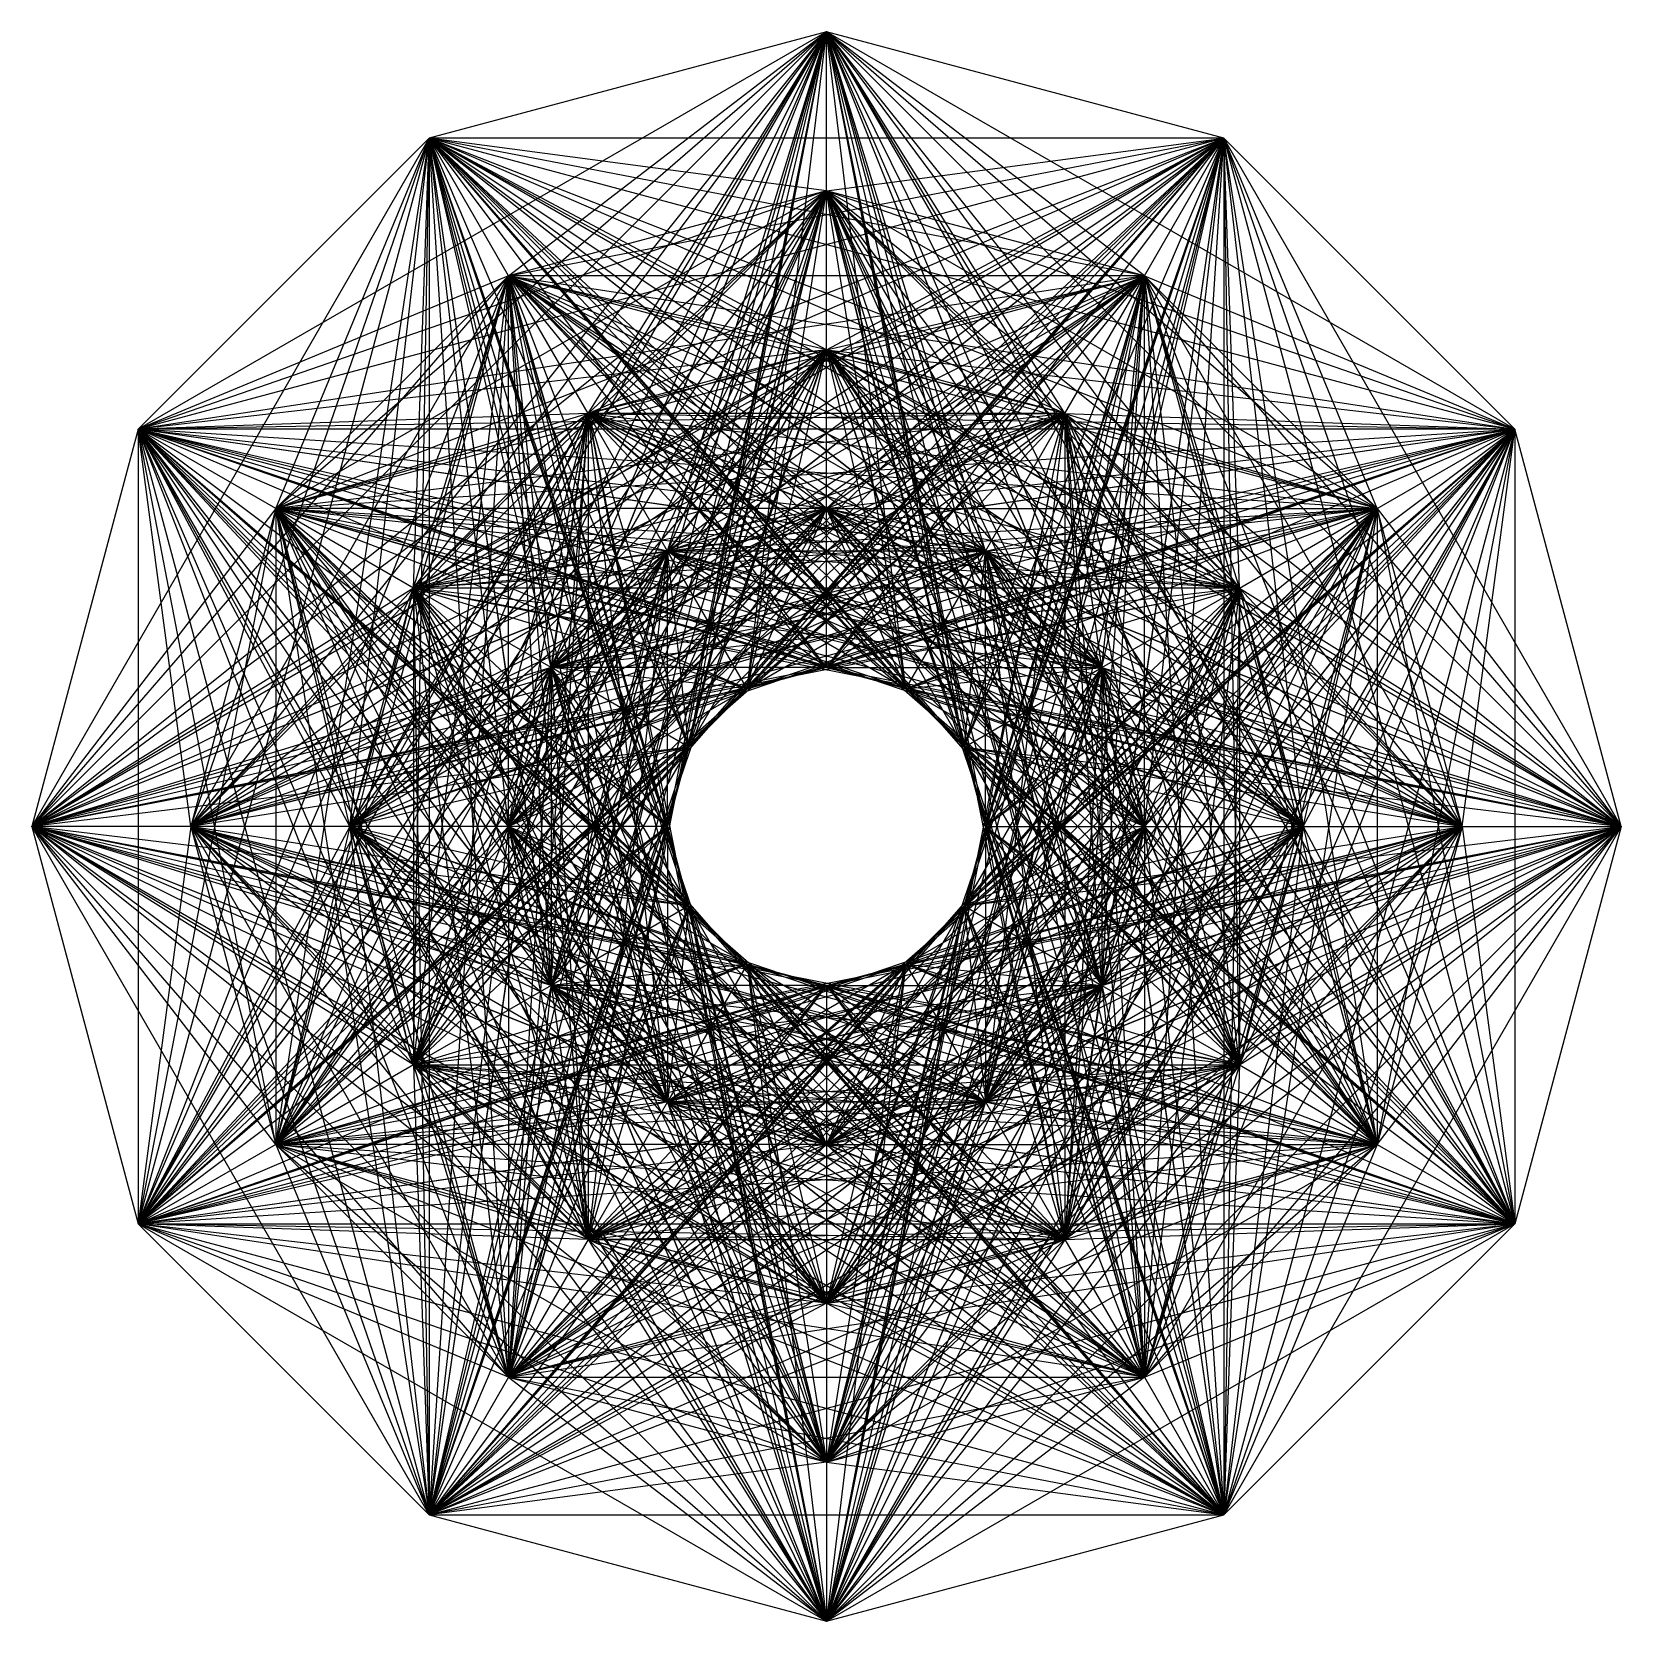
# Model space of a CAD drawing. Header units: metres. Extents: x -100 to 100, y -100 to 100.
import ezdxf

# ---------------------------------------------------------------- set-up
doc = ezdxf.new("R2010")
doc.units = ezdxf.units.M
doc.layers.add('elements_default', color=7, linetype='Continuous', true_color=0x000000)
doc.layers.add('nodes_0.0_0.0_True_True', color=1, linetype='Continuous', lineweight=25, true_color=0xff0000)
doc.layers.add('nodes_0.75_1.0_False_False', color=4, linetype='Continuous', lineweight=25, true_color=0x00ffff)

msp = doc.modelspace()

# ---------------------------------------------------------------- linework, layer by layer
at = {"layer": 'elements_default'}
for p, q in [((0, 100), (-100, 0)), ((0, 100), (-86.6, 50)), ((0, 100), (-86.6, -50)), ((-80, 0), (0, 100)), ((-69.28, 40), (0, 100)), ((-69.28, -40), (0, 100)), ((-60, 0), (0, 100)), ((-51.96, 30), (0, 100)), ((-51.96, -30), (0, 100)), ((0, 100), (-50, 86.6)), ((0, 100), (-50, -86.6)), ((-40, 0), (0, 100)), ((-40, 69.28), (0, 100)), ((-40, -69.28), (0, 100)), ((-34.64, 20), (0, 100)), ((-34.64, -20), (0, 100)), ((-30, 51.96), (0, 100)), ((-30, -51.96), (0, 100)), ((-20, 0), (0, 100)), ((-20, 34.64), (0, 100)), ((-17.32, 10), (0, 100)), ((-10, 17.32), (0, 100)), ((20, 0), (0, 100)), ((17.32, 10), (0, 100)), ((10, 17.32), (0, 100)), ((40, 0), (0, 100)), ((34.64, 20), (0, 100)), ((20, 34.64), (0, 100)), ((34.64, -20), (0, 100)), ((60, 0), (0, 100)), ((51.96, 30), (0, 100)), ((30, 51.96), (0, 100)), ((30, -51.96), (0, 100)), ((51.96, -30), (0, 100)), ((80, 0), (0, 100)), ((69.28, 40), (0, 100)), ((40, 69.28), (0, 100)), ((0, 80), (0, 100)), ((40, -69.28), (0, 100)), ((69.28, -40), (0, 100)), ((100, 0), (0, 100)), ((86.6, 50), (0, 100)), ((50, 86.6), (0, 100)), ((0, 100), (50, -86.6)), ((0, 100), (86.6, -50)), ((50, 86.6), (-100, 0)), ((-50, 86.6), (-100, 0)), ((50, 86.6), (-86.6, 50)), ((50, 86.6), (-86.6, -50)), ((-50, 86.6), (-86.6, 50)), ((-50, 86.6), (-86.6, -50)), ((-80, 0), (50, 86.6)), ((-80, 0), (-50, 86.6)), ((-69.28, 40), (50, 86.6)), ((-69.28, 40), (-50, 86.6)), ((-69.28, -40), (50, 86.6)), ((-69.28, -40), (-50, 86.6)), ((-60, 0), (50, 86.6)), ((-60, 0), (-50, 86.6)), ((-51.96, 30), (50, 86.6)), ((-51.96, 30), (-50, 86.6)), ((-51.96, -30), (50, 86.6)), ((-51.96, -30), (-50, 86.6)), ((17.32, 10), (-50, 86.6)), ((10, 17.32), (-50, 86.6)), ((0, 20), (-50, 86.6)), ((-17.32, 10), (-50, 86.6)), ((-20, 0), (-50, 86.6)), ((-17.32, -10), (-50, 86.6)), ((40, 0), (-50, 86.6)), ((34.64, 20), (-50, 86.6)), ((20, 34.64), (-50, 86.6)), ((0, 40), (-50, 86.6)), ((-34.64, 20), (-50, 86.6)), ((-40, 0), (-50, 86.6)), ((-34.64, -20), (-50, 86.6)), ((-20, -34.64), (-50, 86.6)), ((60, 0), (-50, 86.6)), ((51.96, 30), (-50, 86.6)), ((30, 51.96), (-50, 86.6)), ((0, 60), (-50, 86.6)), ((-30, -51.96), (-50, 86.6)), ((0, -60), (-50, 86.6)), ((51.96, -30), (-50, 86.6)), ((80, 0), (-50, 86.6)), ((69.28, 40), (-50, 86.6)), ((40, 69.28), (-50, 86.6)), ((0, 80), (-50, 86.6)), ((-40, 69.28), (-50, 86.6)), ((-40, -69.28), (-50, 86.6)), ((0, -80), (-50, 86.6)), ((69.28, -40), (-50, 86.6)), ((100, 0), (-50, 86.6)), ((86.6, 50), (-50, 86.6)), ((50, 86.6), (-50, 86.6)), ((-50, 86.6), (-50, -86.6)), ((-50, 86.6), (0, -100)), ((-50, 86.6), (86.6, -50)), ((-40, 0), (50, 86.6)), ((-40, 69.28), (50, 86.6)), ((-34.64, 20), (50, 86.6)), ((-30, 51.96), (50, 86.6)), ((-20, 34.64), (50, 86.6)), ((-17.32, 10), (50, 86.6)), ((-10, 17.32), (50, 86.6)), ((0, 20), (50, 86.6)), ((0, 40), (50, 86.6)), ((0, 60), (50, 86.6)), ((0, -60), (50, 86.6)), ((0, 80), (50, 86.6)), ((0, -80), (50, 86.6)), ((50, 86.6), (0, -100)), ((17.32, 10), (50, 86.6)), ((17.32, -10), (50, 86.6)), ((20, 0), (50, 86.6)), ((20, -34.64), (50, 86.6)), ((30, -51.96), (50, 86.6)), ((34.64, 20), (50, 86.6)), ((34.64, -20), (50, 86.6)), ((40, 0), (50, 86.6)), ((40, 69.28), (50, 86.6)), ((40, -69.28), (50, 86.6)), ((60, 0), (50, 86.6)), ((51.96, 30), (50, 86.6)), ((51.96, -30), (50, 86.6)), ((80, 0), (50, 86.6)), ((69.28, 40), (50, 86.6)), ((69.28, -40), (50, 86.6)), ((100, 0), (50, 86.6)), ((86.6, 50), (50, 86.6)), ((50, 86.6), (50, -86.6)), ((50, 86.6), (86.6, -50)), ((0, 80), (-100, 0)), ((0, 80), (-86.6, 50)), ((0, 80), (-86.6, -50)), ((0, 80), (-80, 0)), ((0, 80), (-69.28, 40)), ((-60, 0), (0, 80)), ((-51.96, 30), (0, 80)), ((-51.96, -30), (0, 80)), ((0, 80), (-50, -86.6)), ((-40, 0), (0, 80)), ((0, 80), (-40, 69.28)), ((0, 80), (-40, -69.28)), ((-34.64, 20), (0, 80)), ((-34.64, -20), (0, 80)), ((-30, 51.96), (0, 80)), ((-20, 0), (0, 80)), ((-20, 34.64), (0, 80)), ((-17.32, 10), (0, 80)), ((-10, 17.32), (0, 80)), ((20, 0), (0, 80)), ((17.32, 10), (0, 80)), ((10, 17.32), (0, 80)), ((40, 0), (0, 80)), ((34.64, 20), (0, 80)), ((20, 34.64), (0, 80)), ((34.64, -20), (0, 80)), ((60, 0), (0, 80)), ((51.96, 30), (0, 80)), ((30, 51.96), (0, 80)), ((0, 60), (0, 80)), ((51.96, -30), (0, 80)), ((80, 0), (0, 80)), ((69.28, 40), (0, 80)), ((40, 69.28), (0, 80)), ((0, 80), (40, -69.28)), ((0, 80), (100, 0)), ((0, 80), (86.6, 50)), ((0, 80), (50, -86.6)), ((0, 80), (86.6, -50)), ((40, 69.28), (-100, 0)), ((-40, 69.28), (-100, 0)), ((40, 69.28), (-86.6, 50)), ((40, 69.28), (-86.6, -50)), ((-40, 69.28), (-86.6, 50)), ((-40, 69.28), (-86.6, -50)), ((-40, 69.28), (-80, 0)), ((40, 69.28), (-69.28, 40)), ((40, 69.28), (-69.28, -40)), ((-40, 69.28), (-69.28, 40)), ((-40, 69.28), (-69.28, -40)), ((-60, 0), (40, 69.28)), ((-60, 0), (-40, 69.28)), ((-51.96, 30), (40, 69.28)), ((-51.96, 30), (-40, 69.28)), ((-51.96, -30), (-40, 69.28)), ((-40, 69.28), (-50, -86.6)), ((17.32, 10), (-40, 69.28)), ((10, 17.32), (-40, 69.28)), ((0, 20), (-40, 69.28)), ((-17.32, 10), (-40, 69.28)), ((-20, 0), (-40, 69.28)), ((-17.32, -10), (-40, 69.28)), ((40, 0), (-40, 69.28)), ((34.64, 20), (-40, 69.28)), ((20, 34.64), (-40, 69.28)), ((0, 40), (-40, 69.28)), ((-34.64, 20), (-40, 69.28)), ((-40, 0), (40, 69.28)), ((-40, 0), (-40, 69.28)), ((-34.64, -20), (-40, 69.28)), ((-20, -34.64), (-40, 69.28)), ((60, 0), (-40, 69.28)), ((51.96, 30), (-40, 69.28)), ((30, 51.96), (-40, 69.28)), ((0, 60), (-40, 69.28)), ((-30, 51.96), (-40, 69.28)), ((-30, -51.96), (-40, 69.28)), ((69.28, 40), (-40, 69.28)), ((40, 69.28), (-40, 69.28)), ((-40, 69.28), (0, -80)), ((-40, 69.28), (69.28, -40)), ((-40, 69.28), (100, 0)), ((-40, 69.28), (86.6, 50)), ((-40, 69.28), (0, -100)), ((-40, 69.28), (86.6, -50)), ((-34.64, 20), (40, 69.28)), ((-30, 51.96), (40, 69.28)), ((-20, 34.64), (40, 69.28)), ((-17.32, 10), (40, 69.28)), ((-10, 17.32), (40, 69.28)), ((0, 20), (40, 69.28)), ((0, 40), (40, 69.28)), ((0, 60), (40, 69.28)), ((40, 69.28), (0, -80)), ((40, 69.28), (0, -100)), ((17.32, 10), (40, 69.28)), ((17.32, -10), (40, 69.28)), ((20, 0), (40, 69.28)), ((20, -34.64), (40, 69.28)), ((30, 51.96), (40, 69.28)), ((30, -51.96), (40, 69.28)), ((34.64, 20), (40, 69.28)), ((34.64, -20), (40, 69.28)), ((40, 0), (40, 69.28)), ((60, 0), (40, 69.28)), ((51.96, 30), (40, 69.28)), ((51.96, -30), (40, 69.28)), ((80, 0), (40, 69.28)), ((69.28, 40), (40, 69.28)), ((40, 69.28), (69.28, -40)), ((40, 69.28), (100, 0)), ((40, 69.28), (86.6, 50)), ((40, 69.28), (50, -86.6)), ((40, 69.28), (86.6, -50)), ((0, 60), (-100, 0)), ((0, 60), (-86.6, 50)), ((0, 60), (-86.6, -50)), ((0, 60), (-80, 0)), ((0, 60), (-69.28, 40)), ((0, 60), (-69.28, -40)), ((0, 60), (-60, 0)), ((0, 60), (-51.96, 30)), ((0, 60), (-51.96, -30)), ((0, 60), (-50, -86.6)), ((-40, 0), (0, 60)), ((-34.64, 20), (0, 60)), ((-34.64, -20), (0, 60)), ((0, 60), (-30, 51.96)), ((-20, 34.64), (0, 60)), ((-17.32, 10), (0, 60)), ((-10, 17.32), (0, 60)), ((17.32, 10), (0, 60)), ((10, 17.32), (0, 60)), ((40, 0), (0, 60)), ((34.64, 20), (0, 60)), ((20, 34.64), (0, 60)), ((0, 40), (0, 60)), ((34.64, -20), (0, 60)), ((60, 0), (0, 60)), ((51.96, 30), (0, 60)), ((30, 51.96), (0, 60)), ((0, 60), (51.96, -30)), ((0, 60), (80, 0)), ((0, 60), (69.28, 40)), ((0, 60), (69.28, -40)), ((0, 60), (100, 0)), ((0, 60), (86.6, 50)), ((0, 60), (50, -86.6)), ((0, 60), (86.6, -50)), ((30, 51.96), (-100, 0)), ((-30, 51.96), (-100, 0)), ((-86.6, 50), (-100, 0)), ((30, 51.96), (-86.6, 50)), ((30, 51.96), (-86.6, -50)), ((-30, 51.96), (-86.6, 50)), ((-30, 51.96), (-86.6, -50)), ((10, 17.32), (-86.6, 50)), ((0, 20), (-86.6, 50)), ((-10, 17.32), (-86.6, 50)), ((-20, 0), (-86.6, 50)), ((-17.32, -10), (-86.6, 50)), ((-10, -17.32), (-86.6, 50)), ((34.64, 20), (-86.6, 50)), ((20, 34.64), (-86.6, 50)), ((0, 40), (-86.6, 50)), ((-20, 34.64), (-86.6, 50)), ((-40, 0), (-86.6, 50)), ((-34.64, -20), (-86.6, 50)), ((-20, -34.64), (-86.6, 50)), ((0, -40), (-86.6, 50)), ((60, 0), (-86.6, 50)), ((51.96, 30), (-86.6, 50)), ((-60, 0), (-86.6, 50)), ((-51.96, -30), (-86.6, 50)), ((-30, -51.96), (-86.6, 50)), ((0, -60), (-86.6, 50)), ((30, -51.96), (-86.6, 50)), ((80, 0), (-86.6, 50)), ((69.28, 40), (-86.6, 50)), ((-69.28, 40), (-86.6, 50)), ((-80, 0), (-86.6, 50)), ((-69.28, -40), (-86.6, 50)), ((-40, -69.28), (-86.6, 50)), ((0, -80), (-86.6, 50)), ((40, -69.28), (-86.6, 50)), ((100, 0), (-86.6, 50)), ((86.6, 50), (-86.6, 50)), ((-86.6, 50), (-86.6, -50)), ((-86.6, 50), (-50, -86.6)), ((-86.6, 50), (0, -100)), ((-86.6, 50), (50, -86.6)), ((30, 51.96), (-80, 0)), ((-30, 51.96), (-80, 0)), ((30, 51.96), (-69.28, 40)), ((-30, 51.96), (-69.28, 40)), ((-30, 51.96), (-69.28, -40)), ((30, 51.96), (-60, 0)), ((-30, 51.96), (-60, 0)), ((30, 51.96), (-51.96, 30)), ((-30, 51.96), (-51.96, 30)), ((-30, 51.96), (-51.96, -30)), ((-30, 51.96), (-50, -86.6)), ((-40, 0), (30, 51.96)), ((-40, 0), (-30, 51.96)), ((-30, 51.96), (-40, -69.28)), ((-34.64, 20), (30, 51.96)), ((-34.64, 20), (-30, 51.96)), ((-34.64, -20), (-30, 51.96)), ((10, 17.32), (-30, 51.96)), ((0, 20), (-30, 51.96)), ((-17.32, 10), (-30, 51.96)), ((-20, 0), (-30, 51.96)), ((40, 0), (-30, 51.96)), ((34.64, 20), (-30, 51.96)), ((20, 34.64), (-30, 51.96)), ((0, 40), (-30, 51.96)), ((-20, 34.64), (-30, 51.96)), ((-20, -34.64), (-30, 51.96)), ((60, 0), (-30, 51.96)), ((51.96, 30), (-30, 51.96)), ((30, 51.96), (-30, 51.96)), ((-30, 51.96), (-30, -51.96)), ((-30, 51.96), (80, 0)), ((-30, 51.96), (69.28, 40)), ((-30, 51.96), (100, 0)), ((-30, 51.96), (86.6, 50)), ((-30, 51.96), (0, -100)), ((-30, 51.96), (86.6, -50)), ((-20, 34.64), (30, 51.96)), ((-10, 17.32), (30, 51.96)), ((0, 20), (30, 51.96)), ((0, 40), (30, 51.96)), ((30, 51.96), (0, -100)), ((17.32, 10), (30, 51.96)), ((20, 0), (30, 51.96)), ((20, 34.64), (30, 51.96)), ((20, -34.64), (30, 51.96)), ((40, 0), (30, 51.96)), ((34.64, 20), (30, 51.96)), ((34.64, -20), (30, 51.96)), ((60, 0), (30, 51.96)), ((51.96, 30), (30, 51.96)), ((30, 51.96), (30, -51.96)), ((30, 51.96), (51.96, -30)), ((30, 51.96), (80, 0)), ((30, 51.96), (69.28, 40)), ((30, 51.96), (40, -69.28)), ((30, 51.96), (69.28, -40)), ((30, 51.96), (100, 0)), ((30, 51.96), (86.6, 50)), ((30, 51.96), (50, -86.6)), ((30, 51.96), (86.6, -50)), ((86.6, 50), (-100, 0)), ((-80, 0), (86.6, 50)), ((-69.28, 40), (86.6, 50)), ((-60, 0), (86.6, 50)), ((-51.96, 30), (86.6, 50)), ((86.6, 50), (-50, -86.6)), ((-40, -69.28), (86.6, 50)), ((-34.64, 20), (86.6, 50)), ((-30, -51.96), (86.6, 50)), ((-20, 34.64), (86.6, 50)), ((-10, 17.32), (86.6, 50)), ((0, 20), (86.6, 50)), ((0, 40), (86.6, 50)), ((0, -40), (86.6, 50)), ((0, -60), (86.6, 50)), ((0, -80), (86.6, 50)), ((86.6, 50), (0, -100)), ((10, 17.32), (86.6, 50)), ((10, -17.32), (86.6, 50)), ((17.32, -10), (86.6, 50)), ((20, 0), (86.6, 50)), ((20, 34.64), (86.6, 50)), ((20, -34.64), (86.6, 50)), ((30, -51.96), (86.6, 50)), ((34.64, -20), (86.6, 50)), ((40, 0), (86.6, 50)), ((40, -69.28), (86.6, 50)), ((86.6, 50), (50, -86.6)), ((51.96, -30), (86.6, 50)), ((60, 0), (86.6, 50)), ((69.28, 40), (86.6, 50)), ((69.28, -40), (86.6, 50)), ((80, 0), (86.6, 50)), ((100, 0), (86.6, 50)), ((86.6, 50), (86.6, -50)), ((0, 40), (-100, 0)), ((-69.28, 40), (-100, 0)), ((0, 40), (-86.6, -50)), ((-69.28, 40), (-86.6, -50)), ((0, 40), (-80, 0)), ((-69.28, 40), (-80, 0)), ((10, 17.32), (-69.28, 40)), ((0, 20), (-69.28, 40)), ((-10, 17.32), (-69.28, 40)), ((-20, 0), (-69.28, 40)), ((-17.32, -10), (-69.28, 40)), ((-10, -17.32), (-69.28, 40)), ((34.64, 20), (-69.28, 40)), ((20, 34.64), (-69.28, 40)), ((0, 40), (-69.28, 40)), ((0, 40), (-69.28, -40)), ((-20, 34.64), (-69.28, 40)), ((-40, 0), (-69.28, 40)), ((-34.64, -20), (-69.28, 40)), ((-20, -34.64), (-69.28, 40)), ((0, -40), (-69.28, 40)), ((51.96, 30), (-69.28, 40)), ((-51.96, 30), (-69.28, 40)), ((-60, 0), (-69.28, 40)), ((-51.96, -30), (-69.28, 40)), ((-30, -51.96), (-69.28, 40)), ((0, -60), (-69.28, 40)), ((80, 0), (-69.28, 40)), ((-69.28, 40), (-69.28, -40)), ((-69.28, 40), (-40, -69.28)), ((-69.28, 40), (40, -69.28)), ((-69.28, 40), (100, 0)), ((-69.28, 40), (-50, -86.6)), ((-69.28, 40), (0, -100)), ((-69.28, 40), (50, -86.6)), ((0, 40), (-60, 0)), ((0, 40), (-51.96, 30)), ((0, 40), (-51.96, -30)), ((0, 40), (-40, 0)), ((0, 40), (-34.64, 20)), ((0, 40), (-20, 34.64)), ((-17.32, 10), (0, 40)), ((-10, 17.32), (0, 40)), ((17.32, 10), (0, 40)), ((10, 17.32), (0, 40)), ((0, 20), (0, 40)), ((40, 0), (0, 40)), ((34.64, 20), (0, 40)), ((20, 34.64), (0, 40)), ((0, 40), (60, 0)), ((0, 40), (51.96, 30)), ((0, 40), (51.96, -30)), ((0, 40), (80, 0)), ((0, 40), (69.28, 40)), ((0, 40), (69.28, -40)), ((0, 40), (100, 0)), ((0, 40), (86.6, -50)), ((69.28, 40), (-100, 0)), ((69.28, 40), (-80, 0)), ((-51.96, 30), (69.28, 40)), ((69.28, 40), (-50, -86.6)), ((69.28, 40), (-40, -69.28)), ((-34.64, 20), (69.28, 40)), ((-20, 34.64), (69.28, 40)), ((-10, 17.32), (69.28, 40)), ((0, 20), (69.28, 40)), ((0, -40), (69.28, 40)), ((0, -60), (69.28, 40)), ((69.28, 40), (0, -100)), ((10, 17.32), (69.28, 40)), ((10, -17.32), (69.28, 40)), ((17.32, -10), (69.28, 40)), ((20, 0), (69.28, 40)), ((20, 34.64), (69.28, 40)), ((20, -34.64), (69.28, 40)), ((30, -51.96), (69.28, 40)), ((34.64, -20), (69.28, 40)), ((40, 0), (69.28, 40)), ((69.28, 40), (40, -69.28)), ((69.28, 40), (50, -86.6)), ((51.96, 30), (69.28, 40)), ((51.96, -30), (69.28, 40)), ((60, 0), (69.28, 40)), ((80, 0), (69.28, 40)), ((69.28, 40), (69.28, -40)), ((69.28, 40), (100, 0)), ((69.28, 40), (86.6, -50)), ((20, 34.64), (-100, 0)), ((-20, 34.64), (-100, 0)), ((-20, 34.64), (-86.6, -50)), ((20, 34.64), (-80, 0)), ((-20, 34.64), (-80, 0)), ((-20, 34.64), (-69.28, -40)), ((20, 34.64), (-60, 0)), ((-20, 34.64), (-60, 0)), ((20, 34.64), (-51.96, 30)), ((-20, 34.64), (-51.96, 30)), ((-20, 34.64), (-51.96, -30)), ((-20, 34.64), (-50, -86.6)), ((-20, 34.64), (-40, 0)), ((-20, 34.64), (-40, -69.28)), ((20, 34.64), (-34.64, 20)), ((-20, 34.64), (-34.64, 20)), ((-20, 34.64), (-34.64, -20)), ((-20, 34.64), (-30, -51.96)), ((10, 17.32), (-20, 34.64)), ((0, 20), (-20, 34.64)), ((-10, 17.32), (-20, 34.64)), ((-17.32, 10), (-20, 34.64)), ((-20, 0), (-20, 34.64)), ((34.64, 20), (-20, 34.64)), ((20, 34.64), (-20, 34.64)), ((-20, 34.64), (60, 0)), ((-20, 34.64), (51.96, 30)), ((-20, 34.64), (80, 0)), ((-20, 34.64), (100, 0)), ((-10, 17.32), (20, 34.64)), ((0, 20), (20, 34.64)), ((10, 17.32), (20, 34.64)), ((17.32, 10), (20, 34.64)), ((20, 0), (20, 34.64)), ((40, 0), (20, 34.64)), ((34.64, 20), (20, 34.64)), ((20, 34.64), (34.64, -20)), ((20, 34.64), (60, 0)), ((20, 34.64), (51.96, 30)), ((20, 34.64), (30, -51.96)), ((20, 34.64), (51.96, -30)), ((20, 34.64), (80, 0)), ((20, 34.64), (40, -69.28)), ((20, 34.64), (69.28, -40)), ((20, 34.64), (100, 0)), ((20, 34.64), (50, -86.6)), ((20, 34.64), (86.6, -50)), ((-51.96, 30), (-100, 0)), ((-51.96, 30), (-86.6, -50)), ((-51.96, 30), (-80, 0)), ((-51.96, 30), (-69.28, -40)), ((-51.96, 30), (-60, 0)), ((0, 20), (-51.96, 30)), ((-10, 17.32), (-51.96, 30)), ((-20, 0), (-51.96, 30)), ((-17.32, -10), (-51.96, 30)), ((34.64, 20), (-51.96, 30)), ((-34.64, 20), (-51.96, 30)), ((-40, 0), (-51.96, 30)), ((-34.64, -20), (-51.96, 30)), ((-20, -34.64), (-51.96, 30)), ((0, -40), (-51.96, 30)), ((51.96, 30), (-51.96, 30)), ((-51.96, 30), (-51.96, -30)), ((-51.96, 30), (-30, -51.96)), ((-51.96, 30), (0, -60)), ((-51.96, 30), (-40, -69.28)), ((-51.96, 30), (0, -80)), ((-51.96, 30), (100, 0)), ((-51.96, 30), (-50, -86.6)), ((-51.96, 30), (0, -100)), ((-51.96, 30), (50, -86.6)), ((51.96, 30), (-100, 0)), ((51.96, 30), (-50, -86.6)), ((-34.64, 20), (51.96, 30)), ((0, 20), (51.96, 30)), ((0, -40), (51.96, 30)), ((51.96, 30), (0, -60)), ((51.96, 30), (0, -80)), ((51.96, 30), (0, -100)), ((10, 17.32), (51.96, 30)), ((17.32, -10), (51.96, 30)), ((20, 0), (51.96, 30)), ((20, -34.64), (51.96, 30)), ((51.96, 30), (30, -51.96)), ((34.64, 20), (51.96, 30)), ((34.64, -20), (51.96, 30)), ((40, 0), (51.96, 30)), ((51.96, 30), (40, -69.28)), ((51.96, 30), (50, -86.6)), ((60, 0), (51.96, 30)), ((51.96, 30), (51.96, -30)), ((51.96, 30), (80, 0)), ((51.96, 30), (69.28, -40)), ((51.96, 30), (100, 0)), ((51.96, 30), (86.6, -50)), ((0, 20), (-100, 0)), ((-34.64, 20), (-100, 0)), ((-34.64, 20), (-86.6, -50)), ((0, 20), (-80, 0)), ((-34.64, 20), (-80, 0)), ((-34.64, 20), (-69.28, -40)), ((-34.64, 20), (-60, 0)), ((-34.64, 20), (-51.96, -30)), ((-34.64, 20), (-50, -86.6)), ((-34.64, 20), (-40, 0)), ((-34.64, 20), (-40, -69.28)), ((0, 20), (-34.64, 20)), ((-10, 17.32), (-34.64, 20)), ((-17.32, 10), (-34.64, 20)), ((-20, 0), (-34.64, 20)), ((-17.32, -10), (-34.64, 20)), ((-34.64, 20), (-34.64, -20)), ((-34.64, 20), (-20, -34.64)), ((-34.64, 20), (-30, -51.96)), ((-34.64, 20), (0, -60)), ((-34.64, 20), (0, -80)), ((-34.64, 20), (0, -100)), ((0, 20), (-10, 17.32)), ((10, 17.32), (0, 20)), ((0, 20), (34.64, 20)), ((0, 20), (80, 0)), ((0, 20), (100, 0)), ((34.64, 20), (0, -60)), ((34.64, 20), (0, -80)), ((34.64, 20), (0, -100)), ((10, 17.32), (34.64, 20)), ((17.32, 10), (34.64, 20)), ((17.32, -10), (34.64, 20)), ((20, 0), (34.64, 20)), ((34.64, 20), (20, -34.64)), ((34.64, 20), (30, -51.96)), ((40, 0), (34.64, 20)), ((34.64, 20), (34.64, -20)), ((34.64, 20), (60, 0)), ((34.64, 20), (51.96, -30)), ((34.64, 20), (80, 0)), ((34.64, 20), (40, -69.28)), ((34.64, 20), (69.28, -40)), ((34.64, 20), (100, 0)), ((34.64, 20), (50, -86.6)), ((34.64, 20), (86.6, -50)), ((-10, 17.32), (-100, 0)), ((-10, 17.32), (-86.6, -50)), ((-10, 17.32), (-80, 0)), ((-10, 17.32), (-69.28, -40)), ((-10, 17.32), (-60, 0)), ((-10, 17.32), (-40, 0)), ((-10, 17.32), (-17.32, 10)), ((17.32, 10), (10, 17.32)), ((10, 17.32), (40, 0)), ((10, 17.32), (60, 0)), ((10, 17.32), (80, 0)), ((10, 17.32), (69.28, -40)), ((10, 17.32), (100, 0)), ((10, 17.32), (86.6, -50)), ((-17.32, 10), (-100, 0)), ((-17.32, 10), (-86.6, -50)), ((-17.32, 10), (-80, 0)), ((-17.32, 10), (-69.28, -40)), ((-17.32, 10), (-60, 0)), ((-17.32, 10), (-51.96, -30)), ((-17.32, 10), (-50, -86.6)), ((-17.32, 10), (-40, 0)), ((-17.32, 10), (-40, -69.28)), ((-17.32, 10), (-34.64, -20)), ((-17.32, 10), (-20, 0)), ((20, 0), (17.32, 10)), ((17.32, 10), (40, 0)), ((17.32, 10), (34.64, -20)), ((17.32, 10), (60, 0)), ((17.32, 10), (51.96, -30)), ((17.32, 10), (80, 0)), ((17.32, 10), (40, -69.28)), ((17.32, 10), (69.28, -40)), ((17.32, 10), (100, 0)), ((17.32, 10), (50, -86.6)), ((17.32, 10), (86.6, -50)), ((-17.32, -10), (-100, 0)), ((-10, -17.32), (-100, 0)), ((0, -20), (-100, 0)), ((-34.64, -20), (-100, 0)), ((-20, -34.64), (-100, 0)), ((0, -40), (-100, 0)), ((20, -34.64), (-100, 0)), ((-51.96, -30), (-100, 0)), ((-30, -51.96), (-100, 0)), ((0, -60), (-100, 0)), ((30, -51.96), (-100, 0)), ((51.96, -30), (-100, 0)), ((-80, 0), (-100, 0)), ((-69.28, -40), (-100, 0)), ((-40, -69.28), (-100, 0)), ((0, -80), (-100, 0)), ((40, -69.28), (-100, 0)), ((69.28, -40), (-100, 0)), ((-100, 0), (-86.6, -50)), ((-100, 0), (-50, -86.6)), ((-100, 0), (0, -100)), ((-100, 0), (50, -86.6)), ((-100, 0), (86.6, -50)), ((-20, 0), (-86.6, -50)), ((-40, 0), (-86.6, -50)), ((60, 0), (-86.6, -50)), ((-60, 0), (-86.6, -50)), ((80, 0), (-86.6, -50)), ((-80, 0), (-86.6, -50)), ((100, 0), (-86.6, -50)), ((-17.32, -10), (-80, 0)), ((-10, -17.32), (-80, 0)), ((0, -20), (-80, 0)), ((-34.64, -20), (-80, 0)), ((-20, -34.64), (-80, 0)), ((0, -40), (-80, 0)), ((20, -34.64), (-80, 0)), ((-60, 0), (-80, 0)), ((-51.96, -30), (-80, 0)), ((-30, -51.96), (-80, 0)), ((0, -60), (-80, 0)), ((30, -51.96), (-80, 0)), ((-80, 0), (-69.28, -40)), ((-80, 0), (-40, -69.28)), ((-80, 0), (0, -80)), ((-80, 0), (69.28, -40)), ((-80, 0), (-50, -86.6)), ((-80, 0), (0, -100)), ((-80, 0), (50, -86.6)), ((-80, 0), (86.6, -50)), ((-20, 0), (-69.28, -40)), ((-40, 0), (-69.28, -40)), ((-60, 0), (-69.28, -40)), ((80, 0), (-69.28, -40)), ((-69.28, -40), (100, 0)), ((-17.32, -10), (-60, 0)), ((-10, -17.32), (-60, 0)), ((-40, 0), (-60, 0)), ((-34.64, -20), (-60, 0)), ((-20, -34.64), (-60, 0)), ((0, -40), (-60, 0)), ((20, -34.64), (-60, 0)), ((-60, 0), (-51.96, -30)), ((-60, 0), (-30, -51.96)), ((-60, 0), (0, -60)), ((-60, 0), (30, -51.96)), ((-60, 0), (-40, -69.28)), ((-60, 0), (0, -80)), ((-60, 0), (40, -69.28)), ((-60, 0), (-50, -86.6)), ((-60, 0), (0, -100)), ((-60, 0), (50, -86.6)), ((-60, 0), (86.6, -50)), ((-20, 0), (-51.96, -30)), ((-40, 0), (-51.96, -30)), ((-51.96, -30), (100, 0)), ((-20, 0), (-50, -86.6)), ((40, 0), (-50, -86.6)), ((-40, 0), (-50, -86.6)), ((60, 0), (-50, -86.6)), ((80, 0), (-50, -86.6)), ((100, 0), (-50, -86.6)), ((-20, 0), (-40, 0)), ((-20, 0), (-40, -69.28)), ((-17.32, -10), (-40, 0)), ((-10, -17.32), (-40, 0)), ((40, 0), (-40, -69.28)), ((-40, 0), (-34.64, -20)), ((-40, 0), (-20, -34.64)), ((-40, 0), (0, -40)), ((-40, 0), (-30, -51.96)), ((-40, 0), (0, -60)), ((-40, 0), (30, -51.96)), ((-40, 0), (-40, -69.28)), ((-40, 0), (0, -80)), ((-40, 0), (40, -69.28)), ((-40, 0), (0, -100)), ((-40, 0), (50, -86.6)), ((60, 0), (-40, -69.28)), ((-40, -69.28), (100, 0)), ((-20, 0), (-34.64, -20)), ((-20, 0), (-30, -51.96)), ((40, 0), (-30, -51.96)), ((60, 0), (-30, -51.96)), ((-30, -51.96), (80, 0)), ((-30, -51.96), (100, 0)), ((-20, 0), (-17.32, -10)), ((-20, 0), (-20, -34.64)), ((-20, 0), (0, -80)), ((-20, 0), (0, -100)), ((-20, -34.64), (60, 0)), ((-20, -34.64), (80, 0)), ((-20, -34.64), (100, 0)), ((20, 0), (0, -80)), ((20, 0), (0, -100)), ((0, -20), (80, 0)), ((0, -20), (100, 0)), ((40, 0), (0, -40)), ((40, 0), (0, -60)), ((40, 0), (0, -80)), ((40, 0), (0, -100)), ((0, -40), (60, 0)), ((0, -40), (80, 0)), ((0, -40), (100, 0)), ((60, 0), (0, -60)), ((60, 0), (0, -80)), ((60, 0), (0, -100)), ((0, -60), (80, 0)), ((0, -60), (100, 0)), ((80, 0), (0, -80)), ((80, 0), (0, -100)), ((0, -80), (100, 0)), ((100, 0), (0, -100)), ((10, -17.32), (40, 0)), ((10, -17.32), (60, 0)), ((10, -17.32), (80, 0)), ((10, -17.32), (100, 0)), ((20, 0), (17.32, -10)), ((17.32, -10), (40, 0)), ((17.32, -10), (60, 0)), ((17.32, -10), (80, 0)), ((17.32, -10), (100, 0)), ((20, 0), (40, 0)), ((20, 0), (20, -34.64)), ((20, 0), (34.64, -20)), ((20, 0), (30, -51.96)), ((20, 0), (51.96, -30)), ((20, 0), (40, -69.28)), ((20, 0), (69.28, -40)), ((20, 0), (50, -86.6)), ((20, 0), (86.6, -50)), ((40, 0), (20, -34.64)), ((20, -34.64), (60, 0)), ((20, -34.64), (80, 0)), ((20, -34.64), (100, 0)), ((40, 0), (30, -51.96)), ((60, 0), (30, -51.96)), ((30, -51.96), (80, 0)), ((30, -51.96), (100, 0)), ((40, 0), (34.64, -20)), ((34.64, -20), (60, 0)), ((34.64, -20), (80, 0)), ((34.64, -20), (100, 0)), ((40, 0), (60, 0)), ((40, 0), (51.96, -30)), ((40, 0), (40, -69.28)), ((40, 0), (69.28, -40)), ((40, 0), (50, -86.6)), ((40, 0), (86.6, -50)), ((60, 0), (40, -69.28)), ((80, 0), (40, -69.28)), ((40, -69.28), (100, 0)), ((60, 0), (50, -86.6)), ((80, 0), (50, -86.6)), ((100, 0), (50, -86.6)), ((60, 0), (51.96, -30)), ((51.96, -30), (80, 0)), ((51.96, -30), (100, 0)), ((60, 0), (80, 0)), ((60, 0), (69.28, -40)), ((60, 0), (86.6, -50)), ((80, 0), (69.28, -40)), ((69.28, -40), (100, 0)), ((80, 0), (100, 0)), ((80, 0), (86.6, -50)), ((100, 0), (86.6, -50)), ((-17.32, -10), (-50, -86.6)), ((-17.32, -10), (-40, -69.28)), ((-17.32, -10), (-34.64, -20)), ((-17.32, -10), (-30, -51.96)), ((-17.32, -10), (-20, -34.64)), ((-17.32, -10), (-10, -17.32)), ((-17.32, -10), (0, -40)), ((-17.32, -10), (0, -60)), ((-17.32, -10), (0, -80)), ((-17.32, -10), (40, -69.28)), ((-17.32, -10), (0, -100)), ((-17.32, -10), (50, -86.6)), ((17.32, -10), (-50, -86.6)), ((17.32, -10), (-40, -69.28)), ((17.32, -10), (0, -40)), ((17.32, -10), (0, -60)), ((17.32, -10), (0, -80)), ((17.32, -10), (0, -100)), ((10, -17.32), (17.32, -10)), ((17.32, -10), (20, -34.64)), ((17.32, -10), (34.64, -20)), ((17.32, -10), (30, -51.96)), ((17.32, -10), (40, -69.28)), ((17.32, -10), (50, -86.6)), ((-10, -17.32), (-86.6, -50)), ((10, -17.32), (-86.6, -50)), ((-10, -17.32), (-69.28, -40)), ((10, -17.32), (-69.28, -40)), ((-10, -17.32), (-51.96, -30)), ((10, -17.32), (-50, -86.6)), ((10, -17.32), (-40, -69.28)), ((-10, -17.32), (-34.64, -20)), ((10, -17.32), (-30, -51.96)), ((-10, -17.32), (-20, -34.64)), ((10, -17.32), (-20, -34.64)), ((-10, -17.32), (0, -20)), ((-10, -17.32), (0, -40)), ((-10, -17.32), (20, -34.64)), ((-10, -17.32), (0, -60)), ((-10, -17.32), (30, -51.96)), ((-10, -17.32), (0, -80)), ((-10, -17.32), (40, -69.28)), ((-10, -17.32), (69.28, -40)), ((-10, -17.32), (0, -100)), ((-10, -17.32), (50, -86.6)), ((-10, -17.32), (86.6, -50)), ((0, -20), (10, -17.32)), ((10, -17.32), (0, -40)), ((10, -17.32), (0, -60)), ((10, -17.32), (0, -80)), ((10, -17.32), (0, -100)), ((10, -17.32), (20, -34.64)), ((10, -17.32), (34.64, -20)), ((10, -17.32), (51.96, -30)), ((10, -17.32), (69.28, -40)), ((10, -17.32), (86.6, -50)), ((0, -20), (-86.6, -50)), ((0, -20), (-69.28, -40)), ((0, -20), (-51.96, -30)), ((-34.64, -20), (-51.96, -30)), ((0, -20), (-50, -86.6)), ((-34.64, -20), (-50, -86.6)), ((0, -20), (-40, -69.28)), ((-34.64, -20), (-40, -69.28)), ((0, -20), (-34.64, -20)), ((-34.64, -20), (-20, -34.64)), ((-34.64, -20), (0, -40)), ((-34.64, -20), (20, -34.64)), ((-34.64, -20), (-30, -51.96)), ((-34.64, -20), (0, -60)), ((-34.64, -20), (30, -51.96)), ((-34.64, -20), (51.96, -30)), ((-34.64, -20), (0, -80)), ((-34.64, -20), (40, -69.28)), ((-34.64, -20), (69.28, -40)), ((-34.64, -20), (0, -100)), ((-34.64, -20), (50, -86.6)), ((-34.64, -20), (86.6, -50)), ((0, -20), (-30, -51.96)), ((0, -20), (-20, -34.64)), ((0, -20), (0, -40)), ((0, -20), (20, -34.64)), ((0, -20), (34.64, -20)), ((0, -20), (30, -51.96)), ((0, -20), (51.96, -30)), ((0, -20), (40, -69.28)), ((0, -20), (69.28, -40)), ((0, -20), (50, -86.6)), ((0, -20), (86.6, -50)), ((34.64, -20), (-86.6, -50)), ((34.64, -20), (-69.28, -40)), ((34.64, -20), (-51.96, -30)), ((34.64, -20), (-50, -86.6)), ((34.64, -20), (-40, -69.28)), ((34.64, -20), (-30, -51.96)), ((-20, -34.64), (34.64, -20)), ((0, -40), (34.64, -20)), ((34.64, -20), (0, -60)), ((34.64, -20), (0, -80)), ((34.64, -20), (0, -100)), ((20, -34.64), (34.64, -20)), ((34.64, -20), (30, -51.96)), ((34.64, -20), (51.96, -30)), ((34.64, -20), (40, -69.28)), ((34.64, -20), (50, -86.6)), ((-51.96, -30), (-69.28, -40)), ((-20, -34.64), (-51.96, -30)), ((0, -40), (-51.96, -30)), ((20, -34.64), (-51.96, -30)), ((-51.96, -30), (-30, -51.96)), ((-51.96, -30), (0, -60)), ((-51.96, -30), (30, -51.96)), ((-51.96, -30), (51.96, -30)), ((-51.96, -30), (-40, -69.28)), ((-51.96, -30), (0, -80)), ((-51.96, -30), (40, -69.28)), ((-51.96, -30), (69.28, -40)), ((-51.96, -30), (-50, -86.6)), ((-51.96, -30), (0, -100)), ((-51.96, -30), (50, -86.6)), ((-51.96, -30), (86.6, -50)), ((51.96, -30), (-86.6, -50)), ((51.96, -30), (-69.28, -40)), ((51.96, -30), (-50, -86.6)), ((51.96, -30), (-40, -69.28)), ((-30, -51.96), (51.96, -30)), ((-20, -34.64), (51.96, -30)), ((0, -40), (51.96, -30)), ((0, -60), (51.96, -30)), ((51.96, -30), (0, -80)), ((51.96, -30), (0, -100)), ((20, -34.64), (51.96, -30)), ((30, -51.96), (51.96, -30)), ((51.96, -30), (40, -69.28)), ((51.96, -30), (50, -86.6)), ((51.96, -30), (69.28, -40)), ((-20, -34.64), (-86.6, -50)), ((20, -34.64), (-86.6, -50)), ((-20, -34.64), (-69.28, -40)), ((20, -34.64), (-69.28, -40)), ((20, -34.64), (-50, -86.6)), ((20, -34.64), (-40, -69.28)), ((-20, -34.64), (-30, -51.96)), ((20, -34.64), (-30, -51.96)), ((-20, -34.64), (0, -40)), ((-20, -34.64), (20, -34.64)), ((-20, -34.64), (0, -60)), ((-20, -34.64), (30, -51.96)), ((-20, -34.64), (0, -80)), ((-20, -34.64), (40, -69.28)), ((-20, -34.64), (69.28, -40)), ((-20, -34.64), (0, -100)), ((-20, -34.64), (50, -86.6)), ((-20, -34.64), (86.6, -50)), ((0, -40), (20, -34.64)), ((20, -34.64), (0, -60)), ((20, -34.64), (0, -80)), ((20, -34.64), (0, -100)), ((20, -34.64), (30, -51.96)), ((20, -34.64), (69.28, -40)), ((20, -34.64), (86.6, -50)), ((0, -40), (-86.6, -50)), ((-69.28, -40), (-86.6, -50)), ((0, -40), (-69.28, -40)), ((-30, -51.96), (-69.28, -40)), ((0, -60), (-69.28, -40)), ((30, -51.96), (-69.28, -40)), ((-69.28, -40), (-40, -69.28)), ((-69.28, -40), (0, -80)), ((-69.28, -40), (40, -69.28)), ((-69.28, -40), (-50, -86.6)), ((-69.28, -40), (0, -100)), ((-69.28, -40), (50, -86.6)), ((-69.28, -40), (86.6, -50)), ((0, -40), (-50, -86.6)), ((0, -40), (-40, -69.28)), ((0, -40), (-30, -51.96)), ((0, -40), (0, -60)), ((0, -40), (30, -51.96)), ((0, -40), (40, -69.28)), ((0, -40), (69.28, -40)), ((0, -40), (50, -86.6)), ((0, -40), (86.6, -50)), ((69.28, -40), (-86.6, -50)), ((69.28, -40), (-50, -86.6)), ((-40, -69.28), (69.28, -40)), ((-30, -51.96), (69.28, -40)), ((0, -60), (69.28, -40)), ((0, -80), (69.28, -40)), ((69.28, -40), (0, -100)), ((30, -51.96), (69.28, -40)), ((40, -69.28), (69.28, -40)), ((69.28, -40), (50, -86.6)), ((69.28, -40), (86.6, -50)), ((-30, -51.96), (-86.6, -50)), ((0, -60), (-86.6, -50)), ((30, -51.96), (-86.6, -50)), ((-40, -69.28), (-86.6, -50)), ((0, -80), (-86.6, -50)), ((40, -69.28), (-86.6, -50)), ((-86.6, -50), (-50, -86.6)), ((-86.6, -50), (0, -100)), ((-86.6, -50), (50, -86.6)), ((-86.6, -50), (86.6, -50)), ((-50, -86.6), (86.6, -50)), ((30, -51.96), (-50, -86.6)), ((-40, -69.28), (86.6, -50)), ((-30, -51.96), (-40, -69.28)), ((30, -51.96), (-40, -69.28)), ((-30, -51.96), (86.6, -50)), ((-30, -51.96), (0, -60)), ((-30, -51.96), (30, -51.96)), ((-30, -51.96), (0, -80)), ((-30, -51.96), (40, -69.28)), ((-30, -51.96), (0, -100)), ((-30, -51.96), (50, -86.6)), ((0, -60), (86.6, -50)), ((0, -80), (86.6, -50)), ((0, -100), (86.6, -50)), ((0, -60), (30, -51.96)), ((30, -51.96), (0, -80)), ((30, -51.96), (0, -100)), ((30, -51.96), (86.6, -50)), ((30, -51.96), (40, -69.28)), ((40, -69.28), (86.6, -50)), ((50, -86.6), (86.6, -50)), ((0, -60), (-50, -86.6)), ((0, -60), (-40, -69.28)), ((0, -60), (0, -80)), ((0, -60), (40, -69.28)), ((0, -60), (50, -86.6)), ((-40, -69.28), (-50, -86.6)), ((40, -69.28), (-50, -86.6)), ((-40, -69.28), (0, -80)), ((-40, -69.28), (40, -69.28)), ((-40, -69.28), (0, -100)), ((-40, -69.28), (50, -86.6)), ((0, -80), (40, -69.28)), ((40, -69.28), (0, -100)), ((40, -69.28), (50, -86.6)), ((0, -80), (-50, -86.6)), ((0, -80), (0, -100)), ((0, -80), (50, -86.6)), ((-50, -86.6), (0, -100)), ((-50, -86.6), (50, -86.6)), ((0, -100), (50, -86.6))]:
    msp.add_line(p, q, dxfattribs=at)
at = {"layer": 'nodes_0.0_0.0_True_True'}
for p in [(0, 20), (-10, 17.32), (10, 17.32), (-17.32, 10), (17.32, 10), (-20, 0), (20, 0), (-17.32, -10), (17.32, -10), (-10, -17.32), (10, -17.32), (0, -20)]:
    msp.add_point(p, dxfattribs=at)
at = {"layer": 'nodes_0.75_1.0_False_False'}
for p in [(0, 100), (-100, 0), (100, 0), (0, -100)]:
    msp.add_point(p, dxfattribs=at)

doc.saveas('drawing.dxf')
